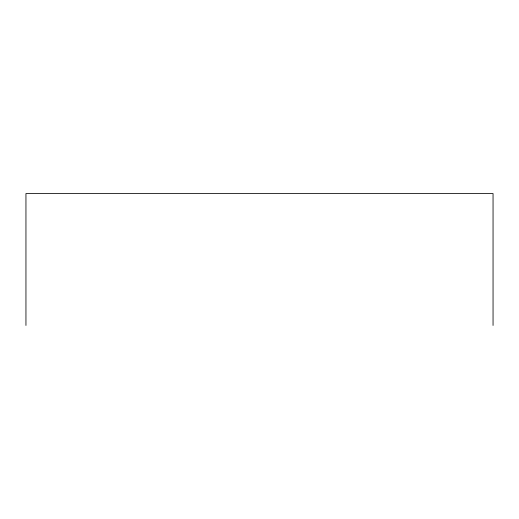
<?xml version="1.0" encoding="UTF-8"?>
<svg xmlns="http://www.w3.org/2000/svg" width="519" height="519" viewBox="0 0 519 519"><rect width="100%" height="100%" fill="white"/><g stroke="black" fill="none" stroke-linecap="round" stroke-linejoin="round"><path stroke-width="0.78" d="M493.05 325.439L493.05 193.561L25.95 193.561L25.95 325.439"/></g></svg>
